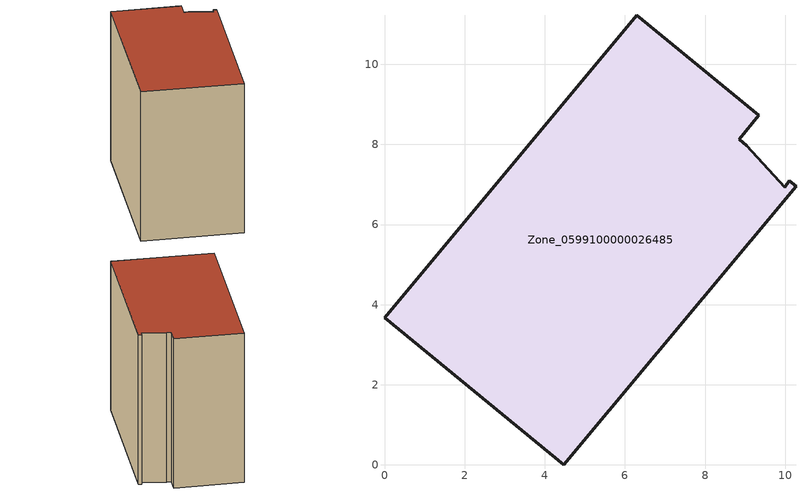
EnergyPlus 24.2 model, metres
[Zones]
Zone_0599100000026485
 floor ground (C_G): 9.04,7.97 9.98,6.92 10.1,7.09 10.27,6.96 4.47,0 0,3.67 6.3,11.23 9.34,8.73 8.85,8.13 z0
 wall outside (C_F): 6.3,11.23 0,3.67 4.47,0 10.27,6.96 10.1,7.09 9.98,6.92 9.04,7.97 8.85,8.13 9.34,8.73 6.3,11.23 z0:9.2
 roof outside (C_R): 10.27,6.96 10.1,7.09 9.98,6.92 9.04,7.97 8.85,8.13 9.34,8.73 6.3,11.23 0,3.67 4.47,0 z9.2
[BUILDING]
Pand.0599100000026485: North Axis=0; Terrain=City; Loads Convergence Tolerance Value=0.04; Temperature Convergence Tolerance Value=0.4; Solar Distribution=FullExterior; Maximum Number of Warmup Days=25; Minimum Number of Warmup Days=1
[Site:Location]
Rotterdam.The.Hague.AP_ZH_NLD Design_Conditions: Latitude=51.96; Longitude=4.45; Time Zone=1; Elevation=-4.5
[SITE:GROUNDTEMPERATURE:BUILDINGSURFACE]
18, 18, 18, 18, 18, 18, 18, 18, 18, 18, 18, 18
[MATERIAL] Thermal Absorptance=0.9; Solar Absorptance=0.7; Visible Absorptance=0.7
Name | Roughness | Thickness | Conductivity | Density | Specific Heat
G.TI.1946 | MediumSmooth | 0.15 | 1 | 540 | 1210
F.TI.1946 | Rough | 0.3 | 0.857143 | 1920 | 840
R.TI.1946 | MediumRough | 0.2 | 0.1 | 1500 | 1000
[CONSTRUCTION]
C_G: G.TI.1946
C_F: F.TI.1946
C_R: R.TI.1946
[ZONE]
Zone_0599100000026485: Type=1; Multiplier=1; Ceiling Height=Autocalculate; Volume=Autocalculate; Floor Area=autocalculate; Part of Total Floor Area=Yes
[ZONEINFILTRATION:DESIGNFLOWRATE]
Infil_Zone_0599100000026485: Zone or ZoneList or Space or SpaceList=Zone_0599100000026485; Schedule=AlwaysOn; Design Flow Rate Calculation Method=Flow/Area; Flow Rate per Floor Area=0.003; Constant Term Coefficient=1; Temperature Term Coefficient=0; Velocity Term Coefficient=0; Velocity Squared Term Coefficient=0
[HVACTEMPLATE:ZONE:IDEALLOADSAIRSYSTEM]
Zone_0599100000026485: Maximum Heating Supply Air Temperature=50; Minimum Cooling Supply Air Temperature=13; Maximum Heating Supply Air Humidity Ratio=0.0156; Minimum Cooling Supply Air Humidity Ratio=0.0077; Heating Limit=NoLimit; Cooling Limit=NoLimit; Dehumidification Control Type=ConstantSensibleHeatRatio; Cooling Sensible Heat Ratio=0.7; Dehumidification Setpoint=60; Humidification Control Type=None; Humidification Setpoint=30; Outdoor Air Method=None; Outdoor Air Flow Rate per Person=0.00944; Outdoor Air Flow Rate per Zone Floor Area=0; Outdoor Air Flow Rate per Zone=0; Demand Controlled Ventilation Type=None; Outdoor Air Economizer Type=NoEconomizer; Heat Recovery Type=None; Sensible Heat Recovery Effectiveness=0.7; Latent Heat Recovery Effectiveness=0.65
[ZONECONTROL:THERMOSTAT]
ThermostatControl_Zone_0599100000026485: Zone or ZoneList=Zone_0599100000026485; Control Type Schedule=DualSetpointControlType; Control 1=Thermostat_Zone_0599100000026485; Temperature Difference Between Cutout And Setpoint=0
[THERMOSTATSETPOINT:DUALSETPOINT]
Thermostat_Zone_0599100000026485: Heating Setpoint Temperature Schedule=HeatingSetpoint_Zone_0599100000026485; Cooling Setpoint Temperature Schedule=CoolingSetpoint_Zone_0599100000026485
[SCHEDULE:COMPACT]
HeatingSetpoint_Zone_0599100000026485: Through: 12/31, For: AllDays, Until: 24:00, 21
CoolingSetpoint_Zone_0599100000026485: Through: 12/31, For: AllDays, Until: 24:00, 24
DualSetpointControlType: Through: 12/31, For: AllDays, Until: 24:00, 4
AlwaysOn: Through: 12/31, For: AllDays, Until: 24:00, 1
